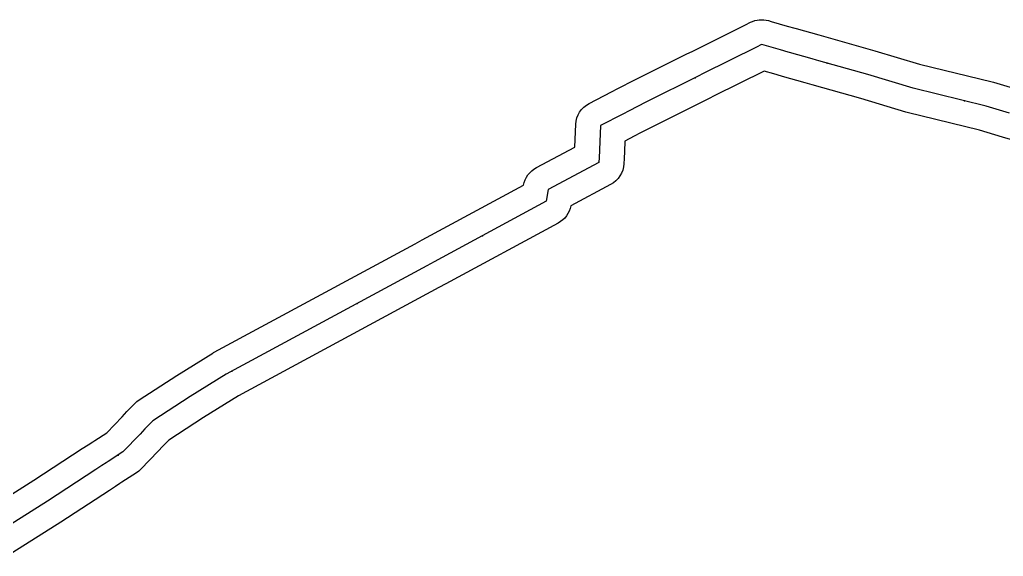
# Model space of a CAD drawing. Header units: inches. Extents: x 87989 to 118156, y 435697 to 451526.
# Drawn here: x 93315 to 94006, y 437204 to 437581 of the extents above; entities that cross this region are included whole.
import ezdxf

# ---------------------------------------------------------------- set-up
doc = ezdxf.new("R2010")
doc.units = ezdxf.units.IN
doc.header["$MEASUREMENT"] = 0
for name, color, linetype, true_color in [('As_waterkering_AWK', 7, 'Continuous', 0xbe8997), ('Kernzone_AWK', 7, 'Continuous', 0x778924), ('Referentiepunten_AWK', 7, 'Continuous', 0x6f8969)]:
    doc.layers.add(name, color=color, linetype=linetype, true_color=true_color)

msp = doc.modelspace()

# ---------------------------------------------------------------- linework, layer by layer
at = {"layer": 'As_waterkering_AWK'}
for points in [[(93854.845, 437558.123), (93849.405, 437559.589), (93838.001, 437562.87), (93836.193, 437563.391), (93832.61, 437561.606), (93795.165, 437542.963), (93791.59, 437541.183), (93755.025, 437522.978), (93743.214, 437516.884), (93738.795, 437514.603), (93723.21, 437506.56)], [(94010.364, 437515.201), (93993.902, 437520.167), (93942.555, 437532.758), (93910.749, 437542.266), (93876.493, 437551.982), (93874.816, 437552.458), (93871.682, 437553.347), (93855.686, 437557.884), (93854.845, 437558.123)], [(93723.21, 437506.56), (93722.412, 437489.38), (93722.396, 437489.04), (93722.166, 437484.072), (93722, 437480.5), (93686.3, 437461.5), (93685.067, 437453.376), (93606.302, 437410.792), (93601.214, 437408.04), (93460.232, 437331.818), (93435.05, 437316.11), (93408.78, 437299.17), (93403.286, 437293.444), (93399.822, 437289.834), (93387.7, 437277.2)], [(93387.7, 437277.2), (93377.552, 437270.59), (93376.159, 437269.683), (93373.028, 437267.644), (93368.836, 437264.914), (93334.787, 437242.733), (93295.709, 437218)]]:
    msp.add_lwpolyline(points, dxfattribs=at)
at = {"layer": 'Kernzone_AWK'}
for points in [[(93286.35, 437232.787), (93325.335, 437257.461), (93359.285, 437279.578), (93363.478, 437282.309), (93366.61, 437284.348), (93368.002, 437285.255), (93376.463, 437290.766), (93387.195, 437301.95), (93390.659, 437305.56), (93396.152, 437311.286), (93397.531, 437312.576), (93399.296, 437313.877), (93425.677, 437330.888), (93450.97, 437346.666), (93451.482, 437346.973), (93451.909, 437347.212), (93592.89, 437423.434), (93597.978, 437426.186), (93669.091, 437464.632, -0.22984474), (93678.078, 437476.948), (93704.981, 437491.266), (93705.729, 437507.372, -0.26810976), (93715.184, 437522.111), (93730.769, 437530.154), (93735.189, 437532.436), (93747.113, 437538.587), (93783.79, 437556.849), (93787.365, 437558.629), (93824.809, 437577.271), (93828.39, 437579.055, -0.18781718), (93841.039, 437580.207), (93842.844, 437579.687), (93854.123, 437576.442), (93859.514, 437574.988), (93860.466, 437574.719), (93876.458, 437570.183), (93879.593, 437569.294), (93881.27, 437568.818), (93915.643, 437559.068), (93947.157, 437549.648), (93998.07, 437537.163), (93998.956, 437536.921), (94015.419, 437531.955)], [(94026.09, 437492.178), (94005.31, 437498.447), (93989.286, 437503.281), (93938.387, 437515.762), (93937.543, 437515.991), (93905.853, 437525.464), (93871.717, 437535.147), (93870.039, 437535.623), (93866.907, 437536.511), (93850.907, 437541.05), (93850.198, 437541.251), (93844.709, 437542.732), (93837.898, 437544.689), (93802.965, 437527.297), (93799.39, 437525.517), (93762.912, 437507.355), (93751.24, 437501.333), (93746.822, 437499.052), (93740.222, 437495.646), (93739.885, 437488.394), (93739.647, 437483.262), (93739.481, 437479.688, -0.26473427), (93730.222, 437465.052), (93702.256, 437450.168, -0.22727453), (93693.39, 437437.982), (93614.627, 437395.399), (93609.539, 437392.647), (93469.033, 437316.682), (93444.414, 437301.326), (93419.99, 437285.576), (93415.914, 437281.328), (93412.45, 437277.718), (93400.328, 437265.084), (93398.949, 437263.794), (93397.251, 437262.536), (93387.102, 437255.926), (93385.709, 437255.018), (93382.578, 437252.98), (93378.387, 437250.251), (93344.243, 437228.008), (93306.154, 437203.9)]]:
    msp.add_lwpolyline(points, format="xyb", dxfattribs=at)
at = {"layer": 'Referentiepunten_AWK'}
for p in [(93882.202, 437550.363), (93789.481, 437540.133), (93978.617, 437523.915), (93722.018, 437480.88), (93640.238, 437429.139), (93552.272, 437381.579), (93464.305, 437334.02), (93384.361, 437275.025)]:
    msp.add_point(p, dxfattribs=at)

doc.saveas('drawing.dxf')
